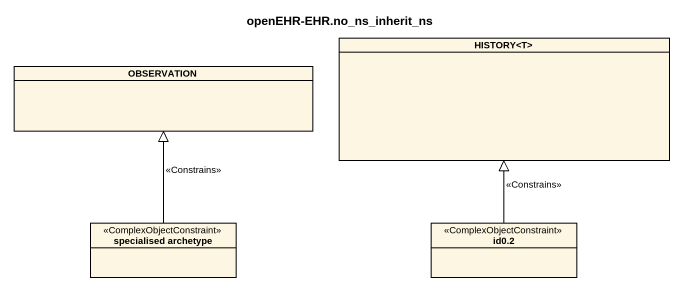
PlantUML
@startuml
title openEHR-EHR.no_ns_inherit_ns
hide circle
hide empty members
class "HISTORY<T>" as HISTORY_T
class OBSERVATION
class "specialised archetype" as specialised_archetype <<ComplexObjectConstraint>>
class "id0.2" as id0_2 <<ComplexObjectConstraint>>
specialised_archetype -up-|> OBSERVATION : <<Constrains>>
id0_2 -up-|> HISTORY_T : <<Constrains>>
@enduml
